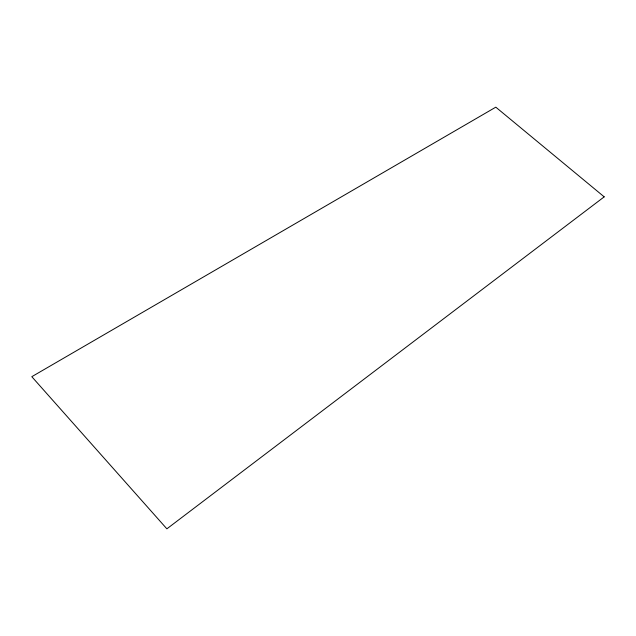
<?xml version="1.0" encoding="UTF-8"?>
<svg xmlns="http://www.w3.org/2000/svg" width="636" height="636" viewBox="0 0 636 636"><rect width="100%" height="100%" fill="white"/><g stroke="black" fill="none" stroke-linecap="round" stroke-linejoin="round"><path stroke-width="0.95" d="M604.2 196.85L166.878 528.834L31.8 376.687L495.802 107.166L604.2 196.85"/></g></svg>
